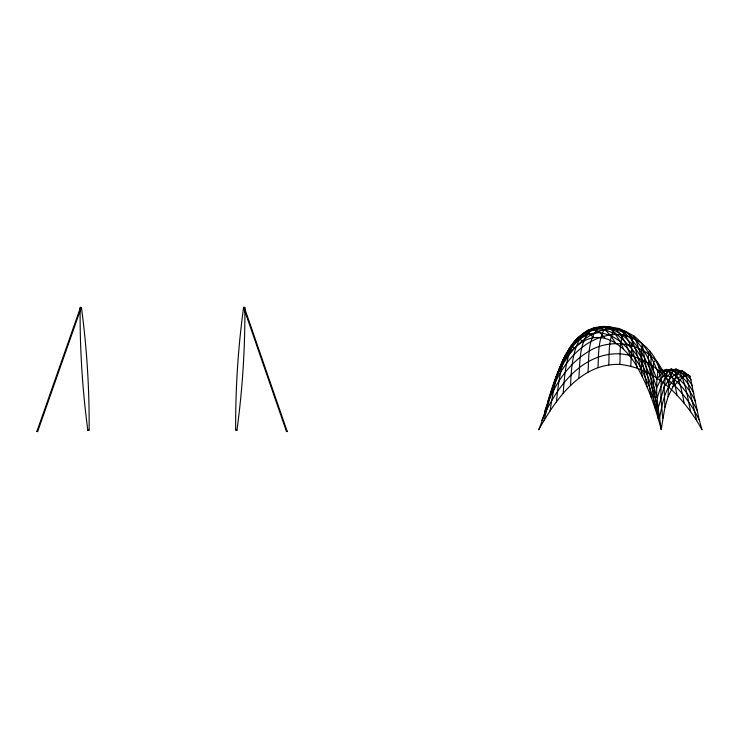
<?xml version="1.0" encoding="UTF-8"?>
<svg xmlns="http://www.w3.org/2000/svg" width="739" height="739" viewBox="0 0 739 739"><rect width="100%" height="100%" fill="white"/><g stroke="black" fill="none" stroke-linecap="round" stroke-linejoin="round"><path stroke-width="1.11" d="M235.658 430.107C235.408 389.083 238.05 348.041 243.574 307.387M244.868 307.479C245.117 348.503 242.475 389.536 236.96 430.2M630.82 366.082L631.651 345.64L632.861 337.935L634.284 336.217C645.849 345.362 652.565 358.821 657.95 372.225C654.468 391.162 658.791 410.551 661.193 429.405L664.915 407.374L668.102 396.714L672.943 386.737L675.049 378.386L678.494 372.502L681.894 370.618L690.004 376.188L699.26 420.121L702.05 429.83C684.785 398.811 657.063 368.336 619.836 364.41C580.706 363.015 555.746 399.282 538.759 429.701C551.479 399.503 552.744 359.948 583.542 341.252C605.296 329.104 627.171 348.559 637.11 367.024C648.315 386.414 655.521 407.817 661.193 429.405M619.836 364.41C620.612 353.39 618.7 340.716 624.972 331.072L634.284 336.217C641.193 352.272 643.808 369.823 647.068 386.903M608.76 364.872C609.398 352.836 608.234 339.626 614.608 328.892L618.94 328.513C639.817 337.012 649.599 359.154 656.685 379.042L663.197 371.662L666.218 369.371C679.51 370.59 687.954 382.34 693.866 393.139M598.017 367.495C598.553 354.84 598.11 341.4 603.994 329.816L608.64 326.684L618.94 328.513C638.902 342.591 649.96 365.103 656.62 388.003L661.266 378.46L663.197 371.662L671.317 369.01L679.381 371.218L686.642 377.49L692.48 385.758M587.985 372.05C589.177 357.316 587.311 339.737 598.23 328.162L603.726 326.407L614.091 327.968L623.577 332.67C630.616 342.942 634.127 355.071 637.11 367.024M668.102 396.714L668.472 387.107L669.848 378.257L672.472 371.569L676.028 369.029L684.526 372.604L691.251 379.929M578.831 378.146C580.291 361.279 578.443 339.811 593.362 328.319L603.726 326.407C635.882 334.628 648.934 369.167 657.22 397.859L660.611 387.513L667.973 371.421L671.317 369.01L674.605 371.44C680.009 381.213 682.226 392.326 684.12 403.217M570.582 385.398C571.441 361.593 574.268 318.999 609.629 328.439C622.912 339.21 636.251 350.508 643.226 366.71C649.803 379.892 654.357 393.952 658.218 408.131L664.112 387.06L665.423 378.072L672.472 371.569L681.894 370.618L684.526 372.604L686.642 377.49L696.665 420.611M563.155 393.453C565.03 371.117 565.852 341.436 588.697 329.871L605.029 329.834L615.153 333.723L619.938 341.132L623.716 349.399M556.375 402.062C559.164 375.809 562.915 336.725 594.202 329.52L599.939 332.55L610.571 335.349L619.938 341.132L627.891 348.753L634.625 357.5L640.362 366.932L649.563 387.014L659.521 418.643C662.015 404.381 664.555 389.222 675.049 378.386L688.314 374.765L690.004 376.188M550.065 411.023C554.361 383.375 559.848 350.849 583.995 333.261L589.029 333.871L599.939 332.55L604.992 338M544.061 420.195C551.322 392.621 557.317 363.006 575.533 340.236L579.376 339.173L589.029 333.871L593.953 337.538M36.95 431.299L80.255 308.135L80.884 308.459M37.643 431.594L80.948 308.422L80.366 308.098M550.416 394.035C558.684 366.932 574.563 337.594 603.994 329.816C613.795 328.412 628.372 327.746 631.753 339.644C636.796 351.542 639.919 364.133 642.422 376.788M553.058 386.22C561.363 359.468 580.605 322.028 614.091 327.968C623.439 335.22 627.365 346.961 630.949 357.796M547.627 402.478C556.559 371.911 577.51 339.367 611.587 334.758C630.062 332.799 647.558 343.977 655.89 360.17C661.701 368.502 667.742 377.213 669.238 387.485M555.506 379.255C562.869 357.925 574.203 331.562 599.07 327.303L605.029 329.834L610.571 335.349L615.116 342.443M544.754 411.309C552.726 387.208 567.053 364.235 589.288 351.007C611.513 337.677 642.69 343.016 658.486 363.773L660.518 380.705M557.649 373.417C562.361 360.447 568.134 347.699 579.376 339.173L583.542 341.252M559.395 368.964L563.866 358.868L571.663 347.053L574.563 347.69M541.835 420.38C555.469 388.409 581.26 352.364 619.984 353.805C638.422 355.376 655.53 365.205 667.262 379.356C681.155 389.998 691.676 404.464 699.26 420.121M560.596 366.128L565.668 356.318L566.859 355.607M286.473 431.539L287.092 431.262M287.129 431.364L286.52 431.622L243.916 308.431L244.544 308.098M672.943 386.737L680.859 379.024L685.423 375.624M87.932 430.163L89.003 430.144L87.978 430.209M243.99 308.459L244.591 308.181L287.148 431.299M80.782 307.387C79.369 307.627 82.389 307.267 80.699 307.479M236.822 430.209L236.332 430.19M37.024 431.262L37.634 431.548M37.504 431.622L36.968 431.354M236.194 430.107L236.84 430.163M688.314 374.765L678.494 372.502L669.848 378.257L664.112 387.06L664.915 407.374M695.454 401.563C689.376 387.855 678.781 377.167 666.218 369.371L657.95 372.225L660.805 370.027L669.516 372.087L672.666 378.045L675.224 386.081L676.961 395.134M697.265 410.644C691.307 398.293 683.344 386.765 672.666 378.045C664.435 374.839 658.477 368.659 655.89 360.17L653.581 362.101C651.428 380.954 655.853 399.873 658.246 418.523M690.688 411.734C687.695 398.072 685.81 383.781 679.381 371.218L676.028 369.029L667.973 371.421L661.266 378.46L660.842 397.48L662.744 418.32M651.188 397.277L642.154 343.441L641.35 369.629M654.893 407.826L648.315 358.674L648.454 352.42L649.84 351.08L650.976 355.819L651.253 374.645M81.429 307.396C86.869 348.051 89.447 389.093 89.123 430.116M87.821 430.19C82.38 389.527 79.803 348.494 80.126 307.47M243.704 307.369L244.757 307.489L243.75 307.369"/></g></svg>
